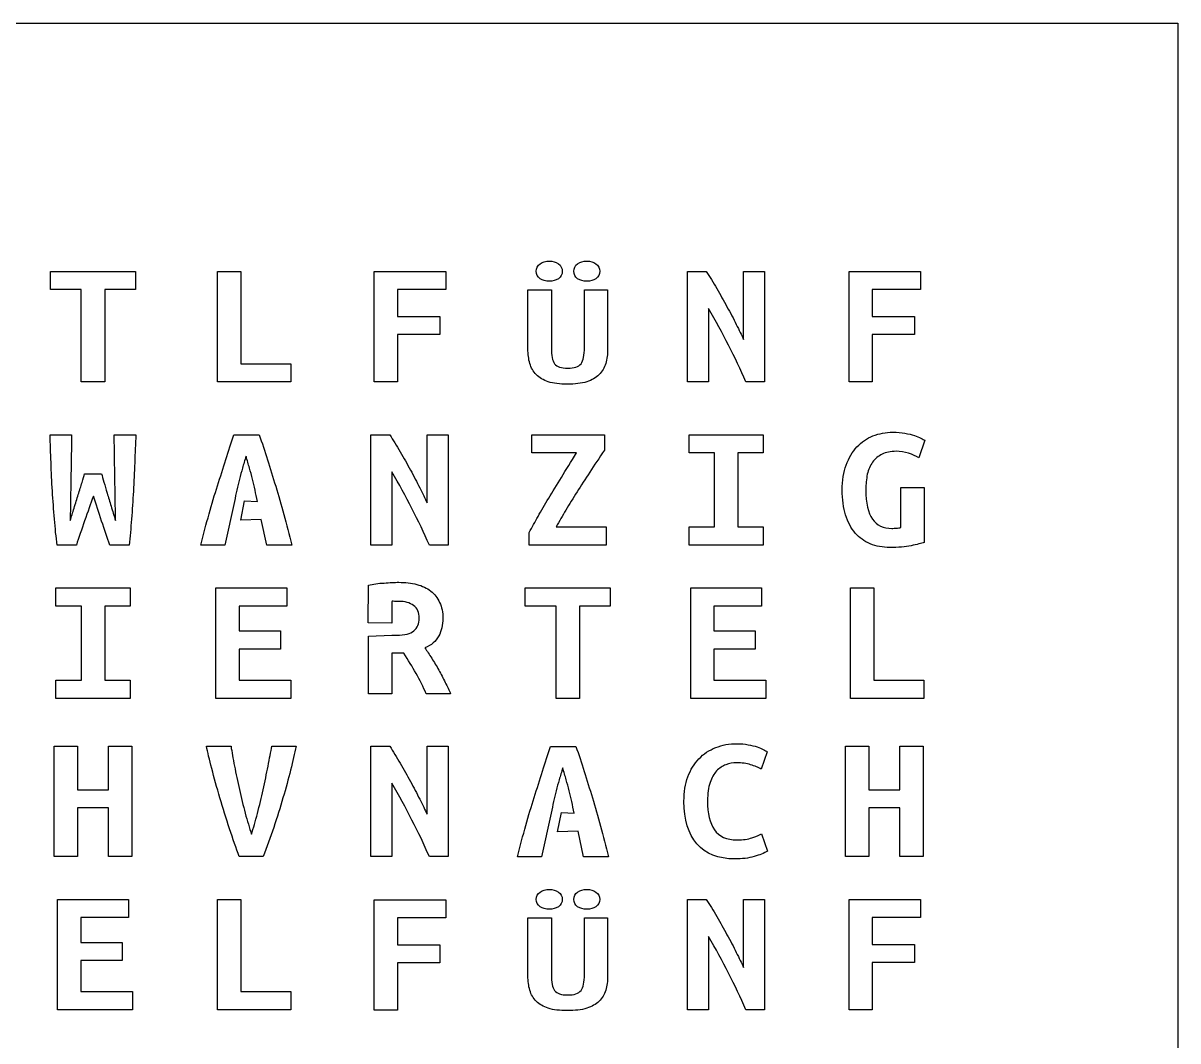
# Model space of a CAD drawing. Extents: x 0 to 230, y 0 to 230.
# Drawn here: x 107.9 to 229.5, y 122.3 to 229.5 of the extents above; entities that cross this region are included whole.
import ezdxf

# ---------------------------------------------------------------- set-up
doc = ezdxf.new("R2010")
doc.units = 0
doc.layers.add('Ebene_1', color=7, linetype='CONTINUOUS')

msp = doc.modelspace()

# ---------------------------------------------------------------- linework, layer by layer
at = {"layer": 'Ebene_1', "color": 7}
for p, q in [((0.497835, 229.502167), (229.502165, 229.502167)), ((229.502165, 229.502167), (229.502165, 0.497837)), ((110.826947, 201.438624), (110.826947, 203.354325)), ((110.826947, 203.354325), (119.772762, 203.354325)), ((119.772762, 203.354325), (119.772762, 201.438624)), ((128.401417, 191.728648), (128.401417, 203.354325)), ((128.401417, 203.354325), (130.866486, 203.354325)), ((130.866486, 203.354325), (130.866486, 193.64435)), ((144.902381, 191.728648), (144.902381, 203.354325)), ((144.902381, 203.354325), (152.436745, 203.354325)), ((152.436745, 203.354325), (152.436745, 201.438624)), ((177.884428, 191.728648), (177.884428, 203.354325)), ((177.884428, 203.354325), (179.852507, 203.354325)), ((183.788666, 196.198618), (183.788666, 203.354325)), ((183.788666, 203.354325), (185.9953, 203.354325)), ((185.9953, 203.354325), (185.9953, 191.728648)), ((194.882381, 191.728648), (194.882381, 203.354325)), ((194.882381, 203.354325), (202.416745, 203.354325)), ((202.416745, 203.354325), (202.416745, 201.438624)), ((163.331664, 202.321541), (163.331664, 202.321541)), ((167.287702, 202.321541), (167.287702, 202.321541)), ((114.06732, 201.438624), (110.826947, 201.438624)), ((114.06732, 191.728648), (114.06732, 201.438624)), ((119.772762, 201.438624), (116.532389, 201.438624)), ((116.532389, 201.438624), (116.532389, 191.728648)), ((152.436745, 201.438624), (147.34757, 201.438624)), ((147.34757, 201.438624), (147.34757, 198.621416)), ((161.085271, 195.20678), (161.085271, 201.4106)), ((161.085271, 201.4106), (163.55034, 201.4106)), ((163.55034, 201.4106), (163.55034, 195.332427)), ((167.029268, 195.348133), (167.029268, 201.4106)), ((167.029268, 201.4106), (169.474457, 201.4106)), ((169.474457, 201.4106), (169.474457, 195.20678)), ((202.416745, 201.438624), (197.32757, 201.438624)), ((197.32757, 201.438624), (197.32757, 198.621416)), ((180.091062, 199.447797), (180.091062, 191.728648)), ((147.34757, 198.621416), (151.800598, 198.621416)), ((151.800598, 198.621416), (151.800598, 196.705715)), ((197.32757, 198.621416), (201.780598, 198.621416)), ((201.780598, 198.621416), (201.780598, 196.705715)), ((151.800598, 196.705715), (147.34757, 196.705715)), ((147.34757, 196.705715), (147.34757, 191.728648)), ((201.780598, 196.705715), (197.32757, 196.705715)), ((197.32757, 196.705715), (197.32757, 191.728648)), ((130.866486, 193.64435), (136.134577, 193.64435)), ((136.134577, 193.64435), (136.134577, 191.728648)), ((116.532389, 191.728648), (114.06732, 191.728648)), ((136.134577, 191.728648), (128.401417, 191.728648)), ((147.34757, 191.728648), (144.902381, 191.728648)), ((165.240105, 191.484489), (165.240105, 191.484489)), ((180.091062, 191.728648), (177.884428, 191.728648)), ((185.9953, 191.728648), (184.027221, 191.728648)), ((197.32757, 191.728648), (194.882381, 191.728648)), ((110.787187, 186.165155), (113.05346, 186.165155)), ((117.546247, 186.165155), (119.81252, 186.165155)), ((130.13851, 186.16515), (132.80238, 186.16515)), ((144.564418, 174.539478), (144.564418, 186.165155)), ((144.564418, 186.165155), (146.532497, 186.165155)), ((150.468656, 179.009448), (150.468656, 186.165155)), ((150.468656, 186.165155), (152.67529, 186.165155)), ((152.67529, 186.165155), (152.67529, 174.539478)), ((161.482852, 184.249454), (161.482852, 186.165155)), ((161.482852, 186.165155), (169.156374, 186.165155)), ((169.156374, 186.165155), (169.156374, 184.549956)), ((178.043454, 184.249454), (178.043454, 186.165155)), ((178.043454, 186.165155), (185.856133, 186.165155)), ((185.856133, 186.165155), (185.856133, 184.249454)), ((202.854086, 185.582932), (202.217939, 183.742356)), ((166.214194, 184.249454), (161.482852, 184.249454)), ((180.727199, 184.249454), (178.043454, 184.249454)), ((180.727199, 176.45518), (180.727199, 184.249454)), ((185.856133, 184.249454), (183.192268, 184.249454)), ((183.192268, 184.249454), (183.192268, 176.45518)), ((199.832388, 184.418486), (199.832388, 184.418486)), ((114.425152, 182.052032), (116.214315, 182.052032)), ((146.771052, 182.258627), (146.771052, 174.539478)), ((200.349258, 176.380054), (200.349258, 180.624647)), ((200.349258, 180.624647), (202.794447, 180.624647)), ((202.794447, 180.624647), (202.794447, 174.821199)), ((130.19815, 179.14092), (129.18429, 174.53948)), ((130.85601, 177.17872), (131.26678, 179.18734)), ((131.26678, 179.18734), (132.60358, 179.14084)), ((133.02105, 177.22522), (130.85601, 177.17872)), ((133.59756, 174.53948), (133.02105, 177.22522)), ((164.047319, 176.45518), (169.33529, 176.45518)), ((169.33529, 176.45518), (169.33529, 174.539478)), ((178.043454, 174.539478), (178.043454, 176.45518)), ((178.043454, 176.45518), (180.727199, 176.45518)), ((183.192268, 176.45518), (185.856133, 176.45518)), ((185.856133, 176.45518), (185.856133, 174.539478)), ((161.224418, 174.539478), (161.224418, 175.872957)), ((113.55045, 174.539478), (111.522732, 174.539478)), ((119.116735, 174.539478), (117.089017, 174.539478)), ((129.18429, 174.53948), (126.6397, 174.53948)), ((136.22166, 174.53948), (133.59756, 174.53948)), ((146.771052, 174.539478), (144.564418, 174.539478)), ((152.67529, 174.539478), (150.707211, 174.539478)), ((169.33529, 174.539478), (161.224418, 174.539478)), ((185.856133, 174.539478), (178.043454, 174.539478)), ((144.276043, 166.364079), (144.299277, 170.326857)), ((111.403454, 168.118624), (111.403454, 170.034325)), ((111.403454, 170.034325), (119.216133, 170.034325)), ((119.216133, 170.034325), (119.216133, 168.118624)), ((128.242371, 158.408648), (128.242371, 170.034325)), ((128.242371, 170.034325), (135.697216, 170.034325)), ((135.697216, 170.034325), (135.697216, 168.118624)), ((160.806946, 168.118624), (160.806946, 170.034325)), ((160.806946, 170.034325), (169.752761, 170.034325)), ((169.752761, 170.034325), (169.752761, 168.118624)), ((178.222371, 158.408648), (178.222371, 170.034325)), ((178.222371, 170.034325), (185.677216, 170.034325)), ((185.677216, 170.034325), (185.677216, 168.118624)), ((195.041407, 158.408648), (195.041407, 170.034325)), ((195.041407, 170.034325), (197.506476, 170.034325)), ((197.506476, 170.034325), (197.506476, 160.32435)), ((114.087199, 168.118624), (111.403454, 168.118624)), ((114.087199, 160.32435), (114.087199, 168.118624)), ((119.216133, 168.118624), (116.552268, 168.118624)), ((116.552268, 168.118624), (116.552268, 160.32435)), ((135.697216, 168.118624), (130.68756, 168.118624)), ((130.68756, 168.118624), (130.68756, 165.508011)), ((146.744465, 168.561172), (146.744465, 166.322291)), ((164.047319, 168.118624), (160.806946, 168.118624)), ((164.047319, 158.408648), (164.047319, 168.118624)), ((169.752761, 168.118624), (166.512388, 168.118624)), ((166.512388, 168.118624), (166.512388, 158.408648)), ((185.677216, 168.118624), (180.66756, 168.118624)), ((180.66756, 168.118624), (180.66756, 165.508011)), ((130.68756, 165.508011), (135.04119, 165.508011)), ((135.04119, 165.508011), (135.04119, 163.59231)), ((146.744465, 166.322291), (144.276043, 166.364079)), ((180.66756, 165.508011), (185.02119, 165.508011)), ((185.02119, 165.508011), (185.02119, 163.59231)), ((144.299277, 164.970219), (146.744467, 165.06807)), ((144.299277, 158.870213), (144.299277, 164.970219)), ((146.744465, 165.067835), (147.281214, 165.067835)), ((135.04119, 163.59231), (130.68756, 163.59231)), ((130.68756, 163.59231), (130.68756, 160.32435)), ((148.016761, 163.152369), (146.744467, 163.152369)), ((146.744467, 163.152369), (146.744467, 158.870213)), ((185.02119, 163.59231), (180.66756, 163.59231)), ((180.66756, 163.59231), (180.66756, 160.32435)), ((111.403454, 158.408648), (111.403454, 160.32435)), ((111.403454, 160.32435), (114.087199, 160.32435)), ((116.552268, 160.32435), (119.216133, 160.32435)), ((119.216133, 160.32435), (119.216133, 158.408648)), ((130.68756, 160.32435), (136.134567, 160.32435)), ((136.134567, 160.32435), (136.134567, 158.408648)), ((180.66756, 160.32435), (186.114567, 160.32435)), ((186.114567, 160.32435), (186.114567, 158.408648)), ((197.506476, 160.32435), (202.774567, 160.32435)), ((202.774567, 160.32435), (202.774567, 158.408648)), ((119.216133, 158.408648), (111.403454, 158.408648)), ((136.134567, 158.408648), (128.242371, 158.408648)), ((146.744467, 158.870213), (144.299277, 158.870213)), ((152.946898, 158.870213), (150.382432, 158.870213)), ((166.512388, 158.408648), (164.047319, 158.408648)), ((186.114567, 158.408648), (178.222371, 158.408648)), ((202.774567, 158.408648), (195.041407, 158.408648)), ((111.224538, 141.748648), (111.224538, 153.374325)), ((111.224538, 153.374325), (113.669728, 153.374325)), ((113.669728, 153.374325), (113.669728, 148.791667)), ((116.92998, 148.791667), (116.92998, 153.374325)), ((116.92998, 153.374325), (119.375169, 153.374325)), ((119.375169, 153.374325), (119.375169, 141.748648)), ((127.248391, 153.374325), (129.832738, 153.374325)), ((134.126729, 153.374325), (136.691196, 153.374325)), ((144.564418, 141.748648), (144.564418, 153.374325)), ((144.564418, 153.374325), (146.532497, 153.374325)), ((150.468656, 146.218618), (150.468656, 153.374325)), ((150.468656, 153.374325), (152.67529, 153.374325)), ((152.67529, 153.374325), (152.67529, 141.748648)), ((163.47622, 153.35661), (166.14009, 153.35661)), ((194.524538, 141.748648), (194.524538, 153.374325)), ((194.524538, 153.374325), (196.969728, 153.374325)), ((196.969728, 153.374325), (196.969728, 148.791667)), ((200.22998, 148.791667), (200.22998, 153.374325)), ((200.22998, 153.374325), (202.675169, 153.374325)), ((202.675169, 153.374325), (202.675169, 141.748648)), ((186.273604, 152.792102), (185.637457, 150.951526)), ((113.669728, 148.791667), (116.92998, 148.791667)), ((146.771052, 149.467797), (146.771052, 141.748648)), ((196.969728, 148.791667), (200.22998, 148.791667)), ((116.92998, 146.875966), (113.669728, 146.875966)), ((113.669728, 146.875966), (113.669728, 141.748648)), ((116.92998, 141.748648), (116.92998, 146.875966)), ((163.53586, 146.33238), (162.522, 141.73094)), ((164.19372, 144.37018), (164.60449, 146.3788)), ((164.60449, 146.3788), (165.94129, 146.3323)), ((200.22998, 146.875966), (196.969728, 146.875966)), ((196.969728, 146.875966), (196.969728, 141.748648)), ((200.22998, 141.748648), (200.22998, 146.875966)), ((166.35876, 144.41668), (164.19372, 144.37018)), ((166.93527, 141.73094), (166.35876, 144.41668)), ((185.677216, 144.133884), (186.293484, 142.31209)), ((113.669728, 141.748648), (111.224538, 141.748648)), ((119.375169, 141.748648), (116.92998, 141.748648)), ((133.212268, 141.748648), (130.68756, 141.748648)), ((146.771052, 141.748648), (144.564418, 141.748648)), ((152.67529, 141.748648), (150.707211, 141.748648)), ((162.522, 141.73094), (159.97741, 141.73094)), ((169.55937, 141.73094), (166.93527, 141.73094)), ((182.854315, 141.50449), (182.854315, 141.50449)), ((196.969728, 141.748648), (194.524538, 141.748648)), ((202.675169, 141.748648), (200.22998, 141.748648)), ((111.582372, 125.617818), (111.582372, 137.243495)), ((111.582372, 137.243495), (119.037217, 137.243495)), ((119.037217, 137.243495), (119.037217, 135.327794)), ((128.401417, 125.617818), (128.401417, 137.243495)), ((128.401417, 137.243495), (130.866486, 137.243495)), ((130.866486, 137.243495), (130.866486, 127.53352)), ((144.902381, 125.582398), (144.902381, 137.208075)), ((144.902381, 137.208075), (152.436745, 137.208075)), ((152.436745, 137.208075), (152.436745, 135.292374)), ((163.331664, 136.206536), (163.331664, 136.206536)), ((167.287702, 136.206536), (167.287702, 136.206536)), ((177.884428, 125.617818), (177.884428, 137.243495)), ((177.884428, 137.243495), (179.852507, 137.243495)), ((183.788666, 130.087788), (183.788666, 137.243495)), ((183.788666, 137.243495), (185.9953, 137.243495)), ((185.9953, 137.243495), (185.9953, 125.617818)), ((194.882381, 125.617818), (194.882381, 137.243495)), ((194.882381, 137.243495), (202.416745, 137.243495)), ((202.416745, 137.243495), (202.416745, 135.327794)), ((119.037217, 135.327794), (114.027561, 135.327794)), ((114.027561, 135.327794), (114.027561, 132.717181)), ((152.436745, 135.292374), (147.34757, 135.292374)), ((147.34757, 135.292374), (147.34757, 132.475166)), ((161.085271, 129.196614), (161.085271, 135.309018)), ((161.085271, 135.309018), (163.55034, 135.309018)), ((163.55034, 135.309018), (163.55034, 129.32041)), ((167.029268, 129.335884), (167.029268, 135.309018)), ((167.029268, 135.309018), (169.474457, 135.309018)), ((169.474457, 135.309018), (169.474457, 129.196614)), ((202.416745, 135.327794), (197.32757, 135.327794)), ((197.32757, 135.327794), (197.32757, 132.510586)), ((114.027561, 132.717181), (118.381191, 132.717181)), ((118.381191, 132.717181), (118.381191, 130.80148)), ((180.091062, 133.336967), (180.091062, 125.617818)), ((197.32757, 132.510586), (201.780598, 132.510586)), ((201.780598, 132.510586), (201.780598, 130.594885)), ((147.34757, 132.475166), (151.800598, 132.475166)), ((151.800598, 132.475166), (151.800598, 130.559465)), ((118.381191, 130.80148), (114.027561, 130.80148)), ((114.027561, 130.80148), (114.027561, 127.53352)), ((151.800598, 130.559465), (147.34757, 130.559465)), ((147.34757, 130.559465), (147.34757, 125.582398)), ((201.780598, 130.594885), (197.32757, 130.594885)), ((197.32757, 130.594885), (197.32757, 125.617818)), ((114.027561, 127.53352), (119.474568, 127.53352)), ((119.474568, 127.53352), (119.474568, 125.617818)), ((130.866486, 127.53352), (136.134577, 127.53352)), ((136.134577, 127.53352), (136.134577, 125.617818)), ((119.474568, 125.617818), (111.582372, 125.617818)), ((136.134577, 125.617818), (128.401417, 125.617818)), ((147.34757, 125.582398), (144.902381, 125.582398)), ((165.240105, 125.529172), (165.240105, 125.529172)), ((180.091062, 125.617818), (177.884428, 125.617818)), ((185.9953, 125.617818), (184.027221, 125.617818)), ((197.32757, 125.617818), (194.882381, 125.617818))]:
    msp.add_line(p, q, dxfattribs=at)
for points in [[(162.357564, 204.159128), (162.635879, 204.347598), (162.960579, 204.441833), (163.331664, 204.441833)], [(163.331664, 204.441833), (163.689497, 204.441833), (164.00757, 204.347598), (164.285884, 204.159128)], [(166.313602, 204.159128), (166.591917, 204.347598), (166.916617, 204.441833), (167.287702, 204.441833)], [(167.287702, 204.441833), (167.658788, 204.441833), (167.976861, 204.347598), (168.241922, 204.159128)], [(161.959973, 203.373834), (161.959973, 203.708893), (162.092503, 203.970657), (162.357564, 204.159128)], [(162.357564, 202.58854), (162.092503, 202.777011), (161.959973, 203.038775), (161.959973, 203.373834)], [(164.285884, 204.159128), (164.564199, 203.970657), (164.703356, 203.708893), (164.703356, 203.373834)], [(164.703356, 203.373834), (164.703356, 203.038775), (164.564199, 202.777011), (164.285884, 202.58854)], [(165.916011, 203.373834), (165.916011, 203.708893), (166.048541, 203.970657), (166.313602, 204.159128)], [(166.313602, 202.58854), (166.048541, 202.777011), (165.916011, 203.038775), (165.916011, 203.373834)], [(168.241922, 204.159128), (168.520237, 203.970657), (168.659394, 203.708893), (168.659394, 203.373834)], [(168.659394, 203.373834), (168.659394, 203.038775), (168.520237, 202.777011), (168.241922, 202.58854)], [(179.852507, 203.354325), (180.223593, 202.803404), (180.594678, 202.2024), (180.965764, 201.551312)], [(163.331664, 202.321541), (162.960579, 202.321541), (162.635879, 202.410541), (162.357564, 202.58854)], [(164.285884, 202.58854), (164.00757, 202.410541), (163.689497, 202.321541), (163.331664, 202.321541)], [(167.287702, 202.321541), (166.916617, 202.321541), (166.591917, 202.410541), (166.313602, 202.58854)], [(168.241922, 202.58854), (167.976861, 202.410541), (167.658788, 202.321541), (167.287702, 202.321541)], [(180.965764, 201.551312), (181.33685, 200.912745), (181.694682, 200.274178), (182.039262, 199.635611)], [(182.198298, 195.578832), (181.548899, 196.868487), (180.846486, 198.158142), (180.091062, 199.447797)], [(182.039262, 199.635611), (182.397094, 198.997044), (182.721794, 198.377258), (183.013362, 197.776254)], [(183.013362, 197.776254), (183.318182, 197.17525), (183.576617, 196.649371), (183.788666, 196.198618)], [(161.284067, 193.667605), (161.151536, 194.12831), (161.085271, 194.641369), (161.085271, 195.20678)], [(163.55034, 195.332427), (163.55034, 194.924075), (163.576846, 194.578545), (163.629858, 194.29584)], [(166.949749, 194.311546), (167.002761, 194.594251), (167.029268, 194.939781), (167.029268, 195.348133)], [(169.474457, 195.20678), (169.474457, 194.641369), (169.408192, 194.12831), (169.275661, 193.667605)], [(184.027221, 191.728648), (183.470592, 193.018303), (182.860951, 194.301698), (182.198298, 195.578832)], [(161.959973, 192.489664), (161.641899, 192.814252), (161.416597, 193.206899), (161.284067, 193.667605)], [(163.629858, 194.29584), (163.68287, 194.023605), (163.769015, 193.803722), (163.888293, 193.636193)], [(163.888293, 193.636193), (164.020823, 193.468664), (164.19974, 193.348252), (164.425042, 193.274958)], [(166.134686, 193.274958), (166.359988, 193.348252), (166.538904, 193.468664), (166.671435, 193.636193)], [(166.671435, 193.636193), (166.803966, 193.814193), (166.896737, 194.039311), (166.949749, 194.311546)], [(169.275661, 193.667605), (169.143131, 193.206899), (168.911202, 192.814252), (168.579875, 192.489664)], [(163.232266, 191.735783), (162.702144, 191.913782), (162.278046, 192.165076), (161.959973, 192.489664)], [(164.425042, 193.274958), (164.650344, 193.201664), (164.935284, 193.165017), (165.279864, 193.165017)], [(165.279864, 193.165017), (165.624443, 193.165017), (165.909384, 193.201664), (166.134686, 193.274958)], [(168.579875, 192.489664), (168.248549, 192.165076), (167.811198, 191.913782), (167.267823, 191.735783)], [(165.240105, 191.484489), (164.444921, 191.484489), (163.775642, 191.568253), (163.232266, 191.735783)], [(167.267823, 191.735783), (166.724447, 191.568253), (166.048541, 191.484489), (165.240105, 191.484489)], [(110.886585, 183.235259), (110.846826, 184.249454), (110.813693, 185.226086), (110.787187, 186.165155)], [(113.05346, 186.165155), (113.040207, 185.42642), (113.026954, 184.662644), (113.013701, 183.873826)], [(117.566127, 183.855045), (117.552874, 184.656384), (117.546247, 185.42642), (117.546247, 186.165155)], [(119.81252, 186.165155), (119.772761, 185.213565), (119.733002, 184.230672), (119.693243, 183.216478)], [(128.40899, 180.79368), (129.00538, 182.68434), (129.58188, 184.47483), (130.13851, 186.16515)], [(132.80238, 186.16515), (133.38551, 184.46231), (133.96202, 182.65304), (134.5319, 180.73733)], [(146.532497, 186.165155), (146.903583, 185.614234), (147.274668, 185.01323), (147.645754, 184.362142)], [(195.717314, 184.888021), (196.194424, 185.401379), (196.757679, 185.783267), (197.407079, 186.033685)], [(197.407079, 186.033685), (198.056478, 186.296625), (198.752264, 186.428094), (199.494435, 186.428094)], [(199.494435, 186.428094), (199.971545, 186.428094), (200.395643, 186.390531), (200.766729, 186.315406)], [(200.766729, 186.315406), (201.151068, 186.252801), (201.482394, 186.177676), (201.760708, 186.090029)], [(201.760708, 186.090029), (202.039023, 186.002383), (202.264325, 185.908476), (202.436614, 185.808309)], [(194.584177, 182.97232), (194.862491, 183.736096), (195.240203, 184.374663), (195.717314, 184.888021)], [(202.436614, 185.808309), (202.622157, 185.708141), (202.761314, 185.633016), (202.854086, 185.582932)], [(113.013701, 183.873826), (113.000448, 183.085008), (112.987195, 182.29619), (112.973942, 181.507372)], [(117.605886, 181.507372), (117.592633, 182.283669), (117.57938, 183.066227), (117.566127, 183.855045)], [(131.4108, 183.91131), (131.27827, 183.47308), (131.15237, 183.05363), (131.03309, 182.65296)], [(131.76864, 182.65296), (131.66261, 183.05363), (131.54333, 183.47308), (131.4108, 183.91131)], [(147.645754, 184.362142), (148.01684, 183.723575), (148.374672, 183.085008), (148.719252, 182.446441)], [(164.603948, 181.676404), (165.094311, 182.465222), (165.63106, 183.322905), (166.214194, 184.249454)], [(169.156374, 184.549956), (168.586492, 183.723575), (168.062996, 182.947278), (167.585886, 182.221064)], [(198.361299, 184.117984), (197.963707, 183.917649), (197.632381, 183.635929), (197.367319, 183.272822)], [(199.832388, 184.418486), (199.249254, 184.418486), (198.758891, 184.318319), (198.361299, 184.117984)], [(201.144441, 184.211891), (200.720343, 184.349621), (200.282992, 184.418486), (199.832388, 184.418486)], [(202.217939, 183.742356), (201.926372, 183.917649), (201.568539, 184.074161), (201.144441, 184.211891)], [(111.025742, 180.230238), (110.97273, 181.231911), (110.926344, 182.233585), (110.886585, 183.235259)], [(119.693243, 183.216478), (119.653484, 182.214804), (119.607098, 181.21313), (119.554086, 180.211456)], [(131.03309, 182.65296), (130.92707, 182.26481), (130.82105, 181.87666), (130.71502, 181.48851)], [(132.08671, 181.48851), (131.99391, 181.87666), (131.88791, 182.26481), (131.76864, 182.65296)], [(148.719252, 182.446441), (149.077084, 181.807874), (149.401784, 181.188088), (149.693352, 180.587084)], [(194.166706, 180.361707), (194.166706, 181.35086), (194.305863, 182.221064), (194.584177, 182.97232)], [(197.367319, 183.272822), (197.115511, 182.922236), (196.929968, 182.496525), (196.810691, 181.995688)], [(112.973942, 181.507372), (112.960689, 180.731075), (112.947436, 179.967298), (112.934183, 179.216043)], [(113.749246, 179.85461), (113.89503, 180.317884), (114.02756, 180.743595), (114.146838, 181.131744)], [(114.146838, 181.131744), (114.266115, 181.519893), (114.358887, 181.826655), (114.425152, 182.052032)], [(116.214315, 182.052032), (116.267327, 181.814134), (116.346845, 181.519893), (116.45287, 181.169307)], [(116.45287, 181.169307), (116.558894, 180.818721), (116.671545, 180.430572), (116.790823, 180.004861)], [(117.645645, 179.216043), (117.632392, 179.967298), (117.619139, 180.731075), (117.605886, 181.507372)], [(130.71502, 181.48851), (130.62222, 181.11288), (130.52947, 180.731), (130.4367, 180.34285)], [(132.36502, 180.34285), (132.28552, 180.731), (132.19274, 181.11288), (132.08671, 181.48851)], [(148.878288, 178.389662), (148.228889, 179.679317), (147.526476, 180.968972), (146.771052, 182.258627)], [(163.272015, 179.478982), (163.68286, 180.155112), (164.126838, 180.887586), (164.603948, 181.676404)], [(167.585886, 182.221064), (167.108776, 181.494851), (166.664798, 180.79994), (166.253954, 180.136331)], [(196.810691, 181.995688), (196.704666, 181.507372), (196.651654, 180.962712), (196.651654, 180.361707)], [(111.244418, 177.28156), (111.164899, 178.258192), (111.092008, 179.241085), (111.025742, 180.230238)], [(116.790823, 180.004861), (116.923354, 179.57915), (117.062511, 179.122136), (117.208294, 178.63382)], [(119.554086, 180.211456), (119.501074, 179.222303), (119.434808, 178.245671), (119.35529, 177.28156)], [(126.6397, 174.53948), (127.22283, 176.83081), (127.8126, 178.91554), (128.40899, 180.79368)], [(130.4367, 180.34285), (130.3572, 179.9547), (130.27767, 179.55403), (130.19815, 179.14084)], [(132.60358, 179.14084), (132.52408, 179.55403), (132.44454, 179.9547), (132.36502, 180.34285)], [(134.5319, 180.73733), (135.11503, 178.83415), (135.67829, 176.7682), (136.22166, 174.53948)], [(149.693352, 180.587084), (149.998172, 179.98608), (150.256607, 179.460201), (150.468656, 179.009448)], [(166.253954, 180.136331), (165.843109, 179.485243), (165.452144, 178.852936), (165.081058, 178.239411)], [(194.524538, 177.713532), (194.285983, 178.477308), (194.166706, 179.360034), (194.166706, 180.361707)], [(196.651654, 180.361707), (196.651654, 178.971885), (196.883583, 177.945169), (197.34744, 177.28156)], [(112.934183, 179.216043), (112.92093, 178.477308), (112.914303, 177.782397), (112.914303, 177.131309)], [(113.311895, 178.446006), (113.470932, 178.921801), (113.616715, 179.391336), (113.749246, 179.85461)], [(115.339613, 179.685577), (115.048046, 178.896759), (114.743225, 178.039076), (114.425152, 177.112528)], [(116.214315, 177.074965), (115.922748, 177.988993), (115.63118, 178.859197), (115.339613, 179.685577)], [(117.665525, 177.131309), (117.665525, 177.782397), (117.658898, 178.477308), (117.645645, 179.216043)], [(162.158758, 177.563281), (162.490085, 178.164285), (162.861171, 178.802852), (163.272015, 179.478982)], [(112.914303, 177.131309), (113.033581, 177.531979), (113.166111, 177.970211), (113.311895, 178.446006)], [(117.208294, 178.63382), (117.367331, 178.145504), (117.519741, 177.644667), (117.665525, 177.131309)], [(150.707211, 174.539478), (150.150582, 175.829133), (149.540941, 177.112528), (148.878288, 178.389662)], [(161.224418, 175.872957), (161.515985, 176.411356), (161.827432, 176.974798), (162.158758, 177.563281)], [(165.081058, 178.239411), (164.723225, 177.638407), (164.378646, 177.043663), (164.047319, 176.45518)], [(195.538397, 175.816612), (195.101046, 176.32997), (194.763093, 176.962277), (194.524538, 177.713532)], [(111.522732, 174.539478), (111.416708, 175.403422), (111.323936, 176.317449), (111.244418, 177.28156)], [(114.425152, 177.112528), (114.107079, 176.18598), (113.815511, 175.328297), (113.55045, 174.539478)], [(117.089017, 174.539478), (116.797449, 175.328297), (116.505882, 176.173459), (116.214315, 177.074965)], [(119.35529, 177.28156), (119.289025, 176.317449), (119.209506, 175.403422), (119.116735, 174.539478)], [(197.34744, 177.28156), (197.811297, 176.630472), (198.493829, 176.304928), (199.395037, 176.304928)], [(199.395037, 176.304928), (199.540821, 176.304928), (199.699858, 176.311189), (199.872147, 176.32371)], [(199.872147, 176.32371), (200.044437, 176.336231), (200.203474, 176.355012), (200.349258, 176.380054)], [(197.108885, 174.670948), (196.499244, 174.933887), (195.975748, 175.315776), (195.538397, 175.816612)], [(199.196241, 174.29532), (198.427564, 174.29532), (197.731778, 174.42053), (197.108885, 174.670948)], [(201.422755, 174.483134), (200.813115, 174.357925), (200.070943, 174.29532), (199.196241, 174.29532)], [(202.794447, 174.821199), (202.50288, 174.721032), (202.045649, 174.608343), (201.422755, 174.483134)], [(144.299277, 170.326857), (144.537833, 170.376956), (144.796267, 170.420764), (145.074581, 170.458327)], [(145.074581, 170.458327), (145.366149, 170.508567), (145.657716, 170.539556), (145.949283, 170.552234)], [(145.949283, 170.552234), (146.240851, 170.577119), (146.519165, 170.5959), (146.784226, 170.608578)], [(146.784226, 170.608578), (147.049287, 170.621255), (147.281216, 170.627359), (147.480012, 170.627359)], [(147.480012, 170.627359), (148.182424, 170.627359), (148.81857, 170.552234), (149.388452, 170.401983)], [(149.388452, 170.401983), (149.958334, 170.251732), (150.448697, 170.02011), (150.859542, 169.707071)], [(150.859542, 169.707071), (151.270387, 169.394033), (151.581833, 168.993379), (151.793882, 168.505063)], [(147.142057, 168.598735), (147.009526, 168.598735), (146.744465, 168.696023), (146.744465, 168.561172)], [(147.48001, 168.617516), (147.387239, 168.617516), (147.274588, 168.611413), (147.142057, 168.598735)], [(149.050498, 168.185545), (148.652906, 168.47351), (148.12941, 168.617516), (147.48001, 168.617516)], [(149.646885, 166.833285), (149.646885, 167.446826), (149.448089, 167.897579), (149.050498, 168.185545)], [(151.793882, 168.505063), (152.019184, 168.029284), (152.131835, 167.465842), (152.131835, 166.814738)], [(149.090257, 165.518588), (149.461343, 165.831627), (149.646885, 166.269844), (149.646885, 166.833285)], [(152.131835, 166.814738), (152.131835, 166.138609), (151.986052, 165.525068), (151.694484, 164.974163)], [(147.281214, 165.067835), (148.116157, 165.067835), (148.719171, 165.218086), (149.090257, 165.518588)], [(151.694484, 164.974163), (151.402917, 164.423258), (150.91918, 164.003776), (150.243274, 163.71581)], [(149.308934, 161.030072), (148.911342, 161.731228), (148.480617, 162.438676), (148.016761, 163.152369)], [(150.243274, 163.71581), (150.468576, 163.390282), (150.707131, 163.027144), (150.95894, 162.62649)], [(150.95894, 162.62649), (151.210748, 162.238326), (151.455929, 161.825135), (151.694484, 161.386919)], [(150.382432, 158.870213), (150.077611, 159.621469), (149.719779, 160.341406), (149.308934, 161.030072)], [(151.694484, 161.386919), (151.933039, 160.961192), (152.158341, 160.52922), (152.37039, 160.091003)], [(152.37039, 160.091003), (152.595692, 159.665276), (152.787862, 159.258377), (152.946898, 158.870213)], [(127.80502, 151.007871), (127.553212, 151.971982), (127.367669, 152.7608), (127.248391, 153.374325)], [(129.832738, 153.374325), (129.912256, 152.773321), (130.031534, 152.072149), (130.19057, 151.27081)], [(133.729137, 151.27081), (133.888174, 152.072149), (134.020704, 152.773321), (134.126729, 153.374325)], [(136.691196, 153.374325), (136.532159, 152.623069), (136.333363, 151.784168), (136.094808, 150.857619)], [(146.532497, 153.374325), (146.903583, 152.823404), (147.274668, 152.2224), (147.645754, 151.571312)], [(161.7467, 147.98514), (162.34309, 149.8758), (162.91959, 151.66629), (163.47622, 153.35661)], [(166.14009, 153.35661), (166.72322, 151.65377), (167.29973, 149.8445), (167.86961, 147.92879)], [(179.077193, 152.040847), (179.580809, 152.566725), (180.17057, 152.961134), (180.846476, 153.224074)], [(180.846476, 153.224074), (181.535636, 153.499534), (182.284433, 153.637264), (183.09287, 153.637264)], [(183.09287, 153.637264), (183.530221, 153.637264), (183.921186, 153.599701), (184.265766, 153.524576)], [(184.265766, 153.524576), (184.623598, 153.461971), (184.935045, 153.386846), (185.200106, 153.299199)], [(185.200106, 153.299199), (185.465167, 153.211553), (185.683843, 153.117646), (185.856133, 153.017479)], [(177.924177, 150.143927), (178.202491, 150.895182), (178.58683, 151.527489), (179.077193, 152.040847)], [(185.856133, 153.017479), (186.041676, 152.917311), (186.180833, 152.842186), (186.273604, 152.792102)], [(128.659842, 147.927724), (128.341769, 149.017044), (128.056828, 150.043759), (127.80502, 151.007871)], [(130.19057, 151.27081), (130.349607, 150.481992), (130.521897, 149.661871), (130.70744, 148.810449)], [(133.212268, 148.791667), (133.397811, 149.64309), (133.5701, 150.469471), (133.729137, 151.27081)], [(136.094808, 150.857619), (135.869506, 149.931071), (135.604445, 148.954439), (135.299625, 147.927724)], [(147.645754, 151.571312), (148.01684, 150.932745), (148.374672, 150.294178), (148.719252, 149.655611)], [(164.74851, 151.10277), (164.61598, 150.66454), (164.49008, 150.24509), (164.3708, 149.84442)], [(165.10635, 149.84442), (165.00032, 150.24509), (164.88104, 150.66454), (164.74851, 151.10277)], [(180.945874, 150.763713), (180.66756, 150.46321), (180.435632, 150.05628), (180.250089, 149.542923)], [(181.919974, 151.421061), (181.562142, 151.295852), (181.237442, 151.076736), (180.945874, 150.763713)], [(183.053111, 151.627656), (182.668772, 151.627656), (182.29106, 151.558791), (181.919974, 151.421061)], [(184.5242, 151.421061), (184.100102, 151.558791), (183.609739, 151.627656), (183.053111, 151.627656)], [(185.637457, 150.951526), (185.332637, 151.13934), (184.961551, 151.295852), (184.5242, 151.421061)], [(148.719252, 149.655611), (149.077084, 149.017044), (149.401784, 148.397258), (149.693352, 147.796254)], [(164.3708, 149.84442), (164.26478, 149.45627), (164.15876, 149.06812), (164.05273, 148.67997)], [(165.42442, 148.67997), (165.33162, 149.06812), (165.22562, 149.45627), (165.10635, 149.84442)], [(177.506706, 147.570877), (177.506706, 148.534988), (177.645863, 149.392672), (177.924177, 150.143927)], [(180.250089, 149.542923), (180.077799, 149.029565), (179.991654, 148.390998), (179.991654, 147.627221)], [(130.70744, 148.810449), (130.906236, 147.971547), (131.111658, 147.138905), (131.323707, 146.312525)], [(132.61588, 146.293743), (132.827929, 147.120124), (133.026725, 147.952765), (133.212268, 148.791667)], [(148.878288, 145.598832), (148.228889, 146.888487), (147.526476, 148.178142), (146.771052, 149.467797)], [(164.05273, 148.67997), (163.95993, 148.30434), (163.86718, 147.92246), (163.77441, 147.53431)], [(165.70273, 147.53431), (165.62323, 147.92246), (165.53045, 148.30434), (165.42442, 148.67997)], [(129.673701, 144.678544), (129.315869, 145.767864), (128.977916, 146.850924), (128.659842, 147.927724)], [(135.299625, 147.927724), (135.008057, 146.913529), (134.683357, 145.874292), (134.325525, 144.810014)], [(149.693352, 147.796254), (149.998172, 147.19525), (150.256607, 146.669371), (150.468656, 146.218618)], [(159.97741, 141.73094), (160.56054, 144.02227), (161.15031, 146.107), (161.7467, 147.98514)], [(163.77441, 147.53431), (163.69491, 147.14616), (163.61538, 146.74549), (163.53586, 146.3323)], [(165.94129, 146.3323), (165.86179, 146.74549), (165.78225, 147.14616), (165.70273, 147.53431)], [(167.86961, 147.92879), (168.45274, 146.02561), (169.016, 143.95966), (169.55937, 141.73094)], [(178.878397, 143.082127), (177.963936, 144.133884), (177.506706, 145.630134), (177.506706, 147.570877)], [(179.991654, 147.627221), (179.991654, 146.300004), (180.230209, 145.279549), (180.707319, 144.565856)], [(131.323707, 146.312525), (131.549009, 145.498665), (131.767684, 144.766191), (131.979733, 144.115103)], [(131.979733, 144.115103), (132.191782, 144.75367), (132.403831, 145.479883), (132.61588, 146.293743)], [(130.68756, 141.748648), (130.369487, 142.612592), (130.031534, 143.589224), (129.673701, 144.678544)], [(134.325525, 144.810014), (133.967692, 143.758256), (133.596607, 142.737801), (133.212268, 141.748648)], [(150.707211, 141.748648), (150.150582, 143.038303), (149.540941, 144.321698), (148.878288, 145.598832)], [(180.707319, 144.565856), (181.197683, 143.864684), (181.992866, 143.514098), (183.09287, 143.514098)], [(183.09287, 143.514098), (183.729017, 143.514098), (184.252513, 143.582964), (184.663357, 143.720694)], [(184.663357, 143.720694), (185.087455, 143.858424), (185.425408, 143.996154), (185.677216, 144.133884)], [(182.854315, 141.50449), (181.118164, 141.50449), (179.792858, 142.030369), (178.878397, 143.082127)], [(186.293484, 142.31209), (185.948904, 142.111755), (185.478421, 141.923941), (184.882033, 141.748648)], [(184.882033, 141.748648), (184.298898, 141.585876), (183.622992, 141.50449), (182.854315, 141.50449)], [(161.959973, 137.243323), (161.959973, 137.573445), (162.092503, 137.831352), (162.357564, 138.017045)], [(162.357564, 138.017045), (162.635879, 138.202739), (162.960579, 138.295585), (163.331664, 138.295585)], [(163.331664, 138.295585), (163.689497, 138.295585), (164.00757, 138.202739), (164.285884, 138.017045)], [(164.285884, 138.017045), (164.564199, 137.831352), (164.703356, 137.573445), (164.703356, 137.243323)], [(165.916011, 137.243323), (165.916011, 137.573445), (166.048541, 137.831352), (166.313602, 138.017045)], [(166.313602, 138.017045), (166.591917, 138.202739), (166.916617, 138.295585), (167.287702, 138.295585)], [(167.287702, 138.295585), (167.658788, 138.295585), (167.976861, 138.202739), (168.241922, 138.017045)], [(168.241922, 138.017045), (168.520237, 137.831352), (168.659394, 137.573445), (168.659394, 137.243323)], [(162.357564, 136.469601), (162.092503, 136.655295), (161.959973, 136.913202), (161.959973, 137.243323)], [(163.331664, 136.206536), (162.960579, 136.206536), (162.635879, 136.294224), (162.357564, 136.469601)], [(164.285884, 136.469601), (164.00757, 136.294224), (163.689497, 136.206536), (163.331664, 136.206536)], [(164.703356, 137.243323), (164.703356, 136.913202), (164.564199, 136.655295), (164.285884, 136.469601)], [(166.313602, 136.469601), (166.048541, 136.655295), (165.916011, 136.913202), (165.916011, 137.243323)], [(167.287702, 136.206536), (166.916617, 136.206536), (166.591917, 136.294224), (166.313602, 136.469601)], [(168.241922, 136.469601), (167.976861, 136.294224), (167.658788, 136.206536), (167.287702, 136.206536)], [(168.659394, 137.243323), (168.659394, 136.913202), (168.520237, 136.655295), (168.241922, 136.469601)], [(179.852507, 137.243495), (180.223593, 136.692574), (180.594678, 136.09157), (180.965764, 135.440482)], [(180.965764, 135.440482), (181.33685, 134.801915), (181.694682, 134.163348), (182.039262, 133.524781)], [(182.198298, 129.468002), (181.548899, 130.757657), (180.846486, 132.047312), (180.091062, 133.336967)], [(182.039262, 133.524781), (182.397094, 132.886214), (182.721794, 132.266428), (183.013362, 131.665424)], [(183.013362, 131.665424), (183.318182, 131.06442), (183.576617, 130.538541), (183.788666, 130.087788)], [(161.284067, 127.680119), (161.151536, 128.134036), (161.085271, 128.639534), (161.085271, 129.196614)], [(163.55034, 129.32041), (163.55034, 128.918074), (163.576846, 128.577636), (163.629858, 128.299097)], [(166.949749, 128.314571), (167.002761, 128.593111), (167.029268, 128.933549), (167.029268, 129.335884)], [(169.474457, 129.196614), (169.474457, 128.639534), (169.408192, 128.134036), (169.275661, 127.680119)], [(184.027221, 125.617818), (183.470592, 126.907473), (182.860951, 128.190868), (182.198298, 129.468002)], [(161.959973, 126.519536), (161.641899, 126.839341), (161.416597, 127.226202), (161.284067, 127.680119)], [(163.629858, 128.299097), (163.68287, 128.030873), (163.769015, 127.814231), (163.888293, 127.64917)], [(163.888293, 127.64917), (164.020823, 127.484109), (164.19974, 127.365472), (164.425042, 127.293258)], [(166.134686, 127.293258), (166.359988, 127.365472), (166.538904, 127.484109), (166.671435, 127.64917)], [(166.671435, 127.64917), (166.803966, 127.824547), (166.896737, 128.046347), (166.949749, 128.314571)], [(169.275661, 127.680119), (169.143131, 127.226202), (168.911202, 126.839341), (168.579875, 126.519536)], [(163.232266, 125.776763), (162.702144, 125.95214), (162.278046, 126.199731), (161.959973, 126.519536)], [(164.425042, 127.293258), (164.650344, 127.221044), (164.935284, 127.184937), (165.279864, 127.184937)], [(165.279864, 127.184937), (165.624443, 127.184937), (165.909384, 127.221044), (166.134686, 127.293258)], [(168.579875, 126.519536), (168.248549, 126.199731), (167.811198, 125.95214), (167.267823, 125.776763)], [(165.240105, 125.529172), (164.444921, 125.529172), (163.775642, 125.611702), (163.232266, 125.776763)], [(167.267823, 125.776763), (166.724447, 125.611702), (166.048541, 125.529172), (165.240105, 125.529172)]]:
    msp.add_open_spline(points, degree=3, dxfattribs=at)

doc.saveas('drawing.dxf')
